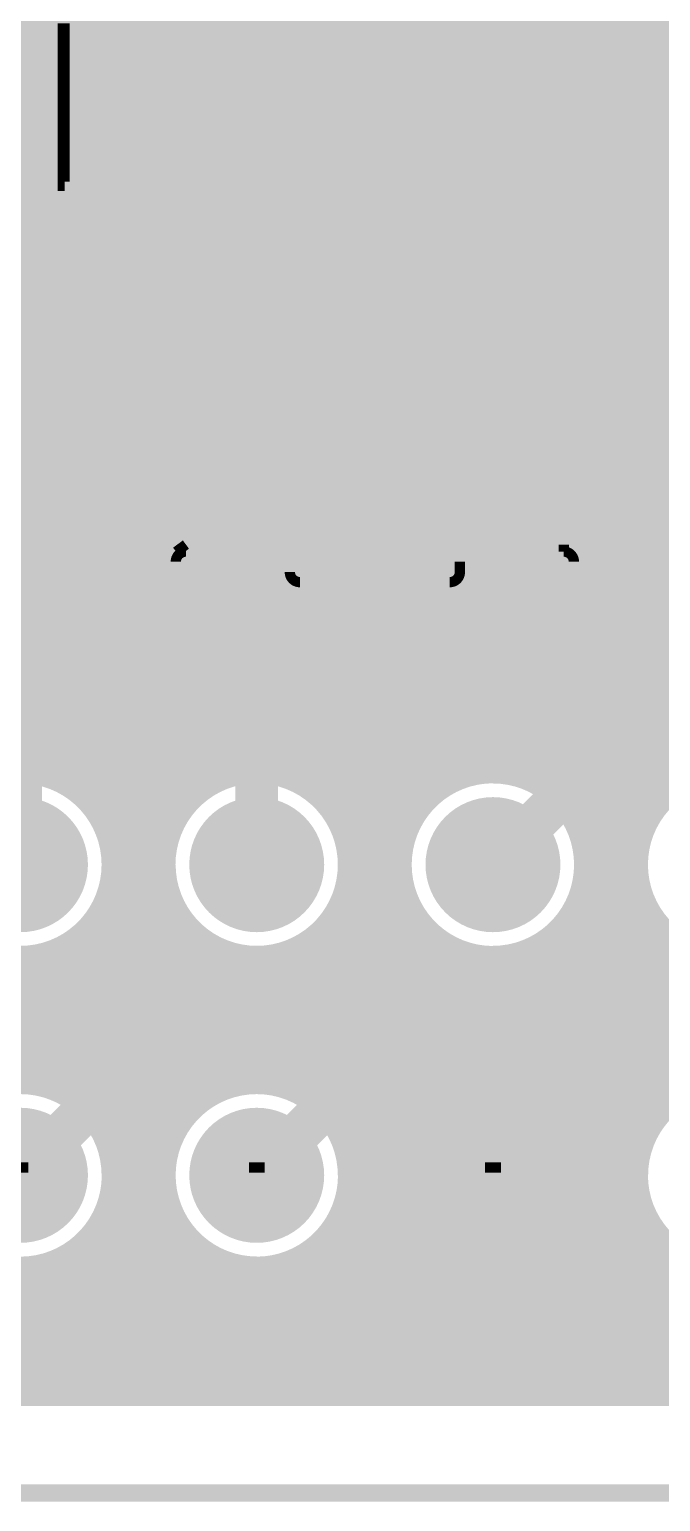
# Model space of a CAD drawing. Extents: x -5 to 208, y -5 to 206.
# Drawn here: x 170.14 to 179.49, y 119.87 to 141.66 of the extents above; entities that cross this region are included whole.
import ezdxf

# ---------------------------------------------------------------- set-up
doc = ezdxf.new("R2010")
doc.units = 0
doc.header["$MEASUREMENT"] = 0
doc.layers.get('0').update_dxf_attribs({"linetype": 'CONTINUOUS'})
for name, color, linetype in [('22-301-0_BOT', 7, 'CONTINUOUS'), ('22-301-0_DRD', 7, 'CONTINUOUS'), ('22-301-0_IN1', 1, 'CONTINUOUS'), ('22-301-0_IN2', 4, 'CONTINUOUS'), ('22-301-0_SMB', 3, 'CONTINUOUS'), ('22-301-0_SMT', 5, 'CONTINUOUS'), ('22-301-0_SST', 10, 'CONTINUOUS'), ('22-301-0_TOP', 14, 'CONTINUOUS'), ('THRUHOLE_TAP', 11, 'CONTINUOUS')]:
    doc.layers.add(name, color=color, linetype=linetype)

# ---------------------------------------------------------------- blocks, each defined once
blk = doc.blocks.new('ROUND_28')
at = {"const_width": 0.99949}
blk.add_lwpolyline([(-0.499744, 0, 1), (0.499744, 0, 1)], format="xyb", close=True, dxfattribs=at)
blk = doc.blocks.new('RECTANGLE_15')
blk.add_solid([(1.0795, 1.3716), (1.0795, -1.3716), (-1.0795, 1.3716), (-1.0795, -1.3716)])
blk = doc.blocks.new('RECTANGLE_61')
blk.add_solid([(0.3175, 0.4445), (0.3175, -0.4445), (-0.3175, 0.4445), (-0.3175, -0.4445)])
blk = doc.blocks.new('ROUND_80')
at = {"const_width": 0.54991}
blk.add_lwpolyline([(-0.274954, 0, 1), (0.274954, 0, 1)], format="xyb", close=True, dxfattribs=at)

msp = doc.modelspace()

# ---------------------------------------------------------------- linework, layer by layer
at = {"layer": '22-301-0_BOT', "const_width": 1.27}
msp.add_lwpolyline([(197.6628, 130.0988), (193.4972, 130.0988), (186.817, 136.779), (184.912, 136.779), (180.975, 136.779), (179.07, 136.779), (177.8762, 137.9728), (164.7952, 137.9728)], dxfattribs=at)
at = {"layer": '22-301-0_DRD', "const_width": 0.254}
for points in [[(170.64482, 129.9337), (169.37482, 129.9337)], [(170.64482, 129.9337), (169.37482, 128.6637)], [(170.64482, 128.6637), (169.37482, 129.9337)], [(170.64482, 128.6637), (170.64482, 129.9337)], [(172.87494, 129.9337), (172.87494, 128.6637)], [(174.14494, 129.9337), (172.87494, 129.9337)], [(174.14494, 129.9337), (172.87494, 128.6637)], [(174.14494, 128.6637), (172.87494, 129.9337)], [(174.14494, 128.6637), (174.14494, 129.9337)], [(176.37506, 129.9337), (176.37506, 128.6637)], [(177.64506, 129.9337), (176.37506, 129.9337)], [(177.64506, 129.9337), (176.37506, 128.6637)], [(177.64506, 128.6637), (176.37506, 129.9337)], [(177.64506, 128.6637), (177.64506, 129.9337)], [(169.37482, 128.6637), (170.64482, 128.6637)], [(172.87494, 128.6637), (174.14494, 128.6637)], [(176.37506, 128.6637), (177.64506, 128.6637)], [(170.64482, 125.3363), (169.37482, 125.3363)], [(170.64482, 125.3363), (169.37482, 124.0663)], [(170.64482, 124.0663), (169.37482, 125.3363)], [(170.64482, 124.0663), (170.64482, 125.3363)], [(172.87494, 125.3363), (172.87494, 124.0663)], [(174.14494, 125.3363), (172.87494, 125.3363)], [(174.14494, 125.3363), (172.87494, 124.0663)], [(174.14494, 124.0663), (172.87494, 125.3363)], [(174.14494, 124.0663), (174.14494, 125.3363)], [(176.37506, 125.3363), (176.37506, 124.0663)], [(177.64506, 125.3363), (176.37506, 125.3363)], [(177.64506, 125.3363), (176.37506, 124.0663)], [(177.64506, 124.0663), (176.37506, 125.3363)], [(177.64506, 124.0663), (177.64506, 125.3363)], [(169.37482, 124.0663), (170.64482, 124.0663)], [(172.87494, 124.0663), (174.14494, 124.0663)], [(176.37506, 124.0663), (177.64506, 124.0663)], [(98.99904, 119.99976), (205.00086, 119.99976)]]:
    msp.add_lwpolyline(points, dxfattribs=at)
at = {"layer": '22-301-0_IN1', "const_width": 0.254}
for points in [[(170.1546, 166.37), (170.1546, 130.6195)], [(170.3832, 166.37), (170.3832, 130.57378)], [(170.6118, 166.37), (170.6118, 130.48488)], [(170.8404, 166.37), (170.8404, 130.33756)], [(171.069, 166.37), (171.069, 130.10134)], [(171.2976, 166.37), (171.2976, 129.6289)], [(171.5262, 166.37), (171.5262, 121.412)], [(171.7548, 166.37), (171.7548, 121.412)], [(171.9834, 166.37), (171.9834, 121.412)], [(172.212, 166.37), (172.212, 129.58572)], [(172.4406, 166.37), (172.4406, 130.08864)], [(172.6692, 166.37), (172.6692, 130.32994)], [(172.8978, 166.37), (172.8978, 130.4798)], [(173.1264, 166.37), (173.1264, 130.57124)], [(173.355, 166.37), (173.355, 130.6195)], [(173.5836, 166.37), (173.5836, 130.62712)], [(173.8122, 166.37), (173.8122, 130.5941)], [(174.0408, 166.37), (174.0408, 130.5179)], [(174.2694, 166.37), (174.2694, 130.3909)], [(174.498, 166.37), (174.498, 130.1877)], [(174.7266, 166.37), (174.7266, 129.83464)], [(174.9552, 166.37), (174.9552, 121.412)], [(175.1838, 166.37), (175.1838, 121.412)], [(175.4124, 166.37), (175.4124, 121.412)], [(175.641, 166.37), (175.641, 121.412)], [(175.8696, 166.37), (175.8696, 129.9845)], [(176.0982, 166.37), (176.0982, 130.26644)], [(176.3268, 164.211), (176.3268, 130.43916)], [(176.5554, 164.211), (176.5554, 130.54838)], [(176.784, 164.211), (176.784, 130.60934)], [(177.0126, 164.211), (177.0126, 130.62712)], [(177.2412, 164.211), (177.2412, 130.6068)], [(177.4698, 164.211), (177.4698, 130.54584)], [(177.6984, 164.211), (177.6984, 130.43662)], [(177.927, 164.211), (177.927, 130.26136)], [(178.1556, 164.211), (178.1556, 129.9718)], [(178.3842, 164.211), (178.3842, 121.412)], [(178.6128, 164.211), (178.6128, 121.412)], [(178.8414, 164.211), (178.8414, 121.412)], [(179.07, 164.211), (179.07, 121.412)], [(179.2986, 164.211), (179.2986, 129.84734)], [(179.5272, 164.211), (179.5272, 130.19532)], [(202.25512, 141.7574), (91.47302, 141.7574)], [(201.88428, 141.5288), (91.83878, 141.5288)], [(201.7141, 141.3002), (91.9607, 141.3002)], [(201.62774, 141.0716), (91.99118, 141.0716)], [(201.5998, 140.843), (91.94292, 140.843)], [(201.62774, 140.6144), (91.79052, 140.6144)], [(201.7141, 140.3858), (80.645, 140.3858)], [(201.88428, 140.1572), (80.645, 140.1572)], [(202.25512, 139.9286), (80.645, 139.9286)], [(204.47, 139.7), (80.645, 139.7)], [(204.47, 139.4714), (96.29902, 139.4714)], [(204.47, 139.2428), (96.66478, 139.2428)], [(204.47, 139.0142), (96.7867, 139.0142)], [(204.47, 138.7856), (121.50852, 138.7856)], [(204.47, 138.557), (165.14318, 138.557)], [(204.47, 138.3284), (165.37432, 138.3284)], [(204.47, 138.0998), (165.46322, 138.0998)], [(204.47, 137.8712), (165.46576, 137.8712)], [(204.47, 137.6426), (165.38956, 137.6426)], [(180.73116, 137.414), (165.18128, 137.414)], [(180.4289, 137.1854), (111.29772, 137.1854)], [(180.31714, 136.9568), (109.26064, 136.9568)], [(180.29682, 136.7282), (150.99792, 136.7282)], [(180.35524, 136.4996), (151.13508, 136.4996)], [(180.52288, 136.271), (151.17572, 136.271)], [(204.47, 136.0424), (151.13508, 136.0424)], [(204.47, 135.8138), (150.99792, 135.8138)], [(204.47, 135.5852), (90.67292, 135.5852)], [(204.47, 135.3566), (90.81008, 135.3566)], [(204.47, 135.128), (90.85072, 135.128)], [(204.47, 134.8994), (90.81008, 134.8994)], [(204.47, 134.6708), (90.67292, 134.6708)], [(204.47, 134.4422), (80.645, 134.4422)], [(204.47, 134.2136), (80.645, 134.2136)], [(204.47, 133.985), (80.645, 133.985)], [(204.47, 133.7564), (80.645, 133.7564)], [(204.47, 133.5278), (80.645, 133.5278)], [(204.47, 133.2992), (80.645, 133.2992)], [(204.47, 133.0706), (80.645, 133.0706)], [(204.47, 132.842), (80.645, 132.842)], [(204.47, 132.6134), (80.645, 132.6134)], [(204.47, 132.3848), (80.645, 132.3848)], [(204.47, 132.1562), (80.645, 132.1562)], [(204.47, 131.9276), (80.645, 131.9276)], [(204.47, 131.699), (80.645, 131.699)], [(204.47, 131.4704), (80.645, 131.4704)], [(204.47, 131.2418), (80.645, 131.2418)], [(204.47, 131.0132), (80.645, 131.0132)], [(204.47, 130.7846), (80.645, 130.7846)], [(173.0756, 130.556), (170.44416, 130.556)], [(176.57572, 130.556), (173.94428, 130.556)], [(180.07584, 130.556), (177.44186, 130.556)], [(172.66666, 130.3274), (170.8531, 130.3274)], [(176.16678, 130.3274), (174.35322, 130.3274)], [(179.6669, 130.3274), (177.8508, 130.3274)], [(172.44822, 130.0988), (171.07154, 130.0988)], [(175.9458, 130.0988), (174.57166, 130.0988)], [(179.44592, 130.0988), (178.07178, 130.0988)], [(172.30852, 129.8702), (171.2087, 129.8702)], [(175.80864, 129.8702), (174.70882, 129.8702)], [(179.30876, 129.8702), (178.20894, 129.8702)], [(172.2247, 129.6416), (171.29506, 129.6416)], [(175.72482, 129.6416), (174.79518, 129.6416)], [(179.22494, 129.6416), (178.29276, 129.6416)], [(172.18406, 129.413), (171.33316, 129.413)], [(175.68418, 129.413), (174.83328, 129.413)], [(179.1843, 129.413), (178.3334, 129.413)], [(172.18406, 129.1844), (171.33316, 129.1844)], [(175.68418, 129.1844), (174.83328, 129.1844)], [(179.1843, 129.1844), (178.3334, 129.1844)], [(172.2247, 128.9558), (171.29252, 128.9558)], [(171.2976, 128.9685), (171.2976, 125.02896)], [(172.212, 129.01168), (172.212, 124.98578)], [(175.72482, 128.9558), (174.79264, 128.9558)], [(179.22494, 128.9558), (178.29276, 128.9558)], [(172.30852, 128.7272), (171.2087, 128.7272)], [(175.80864, 128.7272), (174.70882, 128.7272)], [(174.7266, 128.76276), (174.7266, 125.2347)], [(179.30876, 128.7272), (178.20894, 128.7272)], [(179.2986, 128.75006), (179.2986, 125.24994)], [(172.44822, 128.4986), (171.069, 128.4986)], [(171.069, 128.49606), (171.069, 125.50394)], [(172.4406, 128.50876), (172.4406, 125.4887)], [(175.94834, 128.4986), (174.56912, 128.4986)], [(175.8696, 128.61544), (175.8696, 121.412)], [(179.44846, 128.4986), (178.06924, 128.4986)], [(178.1556, 128.6256), (178.1556, 121.412)], [(170.8404, 128.26238), (170.8404, 125.73762)], [(172.6692, 128.27), (170.85056, 128.27)], [(172.6692, 128.27), (172.6692, 125.73)], [(174.2694, 128.20904), (174.2694, 125.79096)], [(176.16678, 128.27), (174.35068, 128.27)], [(174.498, 128.4097), (174.498, 125.5903)], [(176.0982, 128.33096), (176.0982, 121.412)], [(179.6669, 128.27), (177.8508, 128.27)], [(177.927, 128.33858), (177.927, 121.412)], [(179.5272, 128.40462), (179.5272, 125.59538)], [(170.3832, 128.02362), (170.3832, 125.97638)], [(173.08068, 128.0414), (170.43908, 128.0414)], [(170.6118, 128.11506), (170.6118, 125.88494)], [(172.8978, 128.12014), (172.8978, 125.87986)], [(173.1264, 128.02616), (173.1264, 125.97384)], [(173.8122, 128.00584), (173.8122, 125.99416)], [(176.5808, 128.0414), (173.9392, 128.0414)], [(174.0408, 128.0795), (174.0408, 125.91796)], [(176.3268, 128.15824), (176.3268, 121.412)], [(176.5554, 128.04902), (176.5554, 121.412)], [(176.784, 127.98806), (176.784, 121.412)], [(177.2412, 127.9906), (177.2412, 121.412)], [(180.08092, 128.0414), (177.43678, 128.0414)], [(177.4698, 128.05156), (177.4698, 121.412)], [(177.6984, 128.16332), (177.6984, 121.412)], [(203.53528, 127.8128), (80.645, 127.8128)], [(170.1546, 127.9779), (170.1546, 126.0221)], [(173.355, 127.9779), (173.355, 126.01956)], [(173.5836, 127.97282), (173.5836, 126.02718)], [(177.0126, 127.97028), (177.0126, 121.412)], [(203.30668, 127.5842), (80.645, 127.5842)], [(203.07808, 127.3556), (80.645, 127.3556)], [(202.84948, 127.127), (80.645, 127.127)], [(201.19594, 126.8984), (95.74276, 126.8984)], [(200.787, 126.6698), (96.1517, 126.6698)], [(193.9163, 126.4412), (96.42094, 126.4412)], [(193.9163, 126.2126), (96.61652, 126.2126)], [(173.1645, 125.984), (170.35526, 125.984)], [(180.1622, 125.984), (173.85538, 125.984)], [(172.69968, 125.7554), (170.81754, 125.7554)], [(179.69992, 125.7554), (174.31766, 125.7554)], [(172.46854, 125.5268), (171.05122, 125.5268)], [(179.46878, 125.5268), (174.55134, 125.5268)], [(172.32122, 125.2982), (171.196, 125.2982)], [(179.32146, 125.2982), (174.69612, 125.2982)], [(172.23232, 125.0696), (171.28744, 125.0696)], [(179.23256, 125.0696), (174.78756, 125.0696)], [(172.1866, 124.841), (171.33062, 124.841)], [(179.18684, 124.841), (174.83074, 124.841)], [(172.18406, 124.6124), (171.3357, 124.6124)], [(179.18176, 124.6124), (174.83582, 124.6124)], [(171.2976, 124.3711), (171.2976, 121.412)], [(172.21962, 124.3838), (171.30014, 124.3838)], [(172.212, 124.41428), (172.212, 121.412)], [(179.21732, 124.3838), (174.80026, 124.3838)], [(172.29836, 124.1552), (171.2214, 124.1552)], [(179.29606, 124.1552), (174.72152, 124.1552)], [(174.7266, 124.16536), (174.7266, 121.412)], [(179.2986, 124.15012), (179.2986, 121.412)], [(171.069, 123.89612), (171.069, 121.412)], [(172.4279, 123.9266), (171.08932, 123.9266)], [(172.4406, 123.91136), (172.4406, 121.412)], [(179.42814, 123.9266), (174.58944, 123.9266)], [(170.8404, 123.66244), (170.8404, 121.412)], [(172.63618, 123.698), (170.88358, 123.698)], [(172.6692, 123.67006), (172.6692, 121.412)], [(179.63642, 123.698), (174.3837, 123.698)], [(174.498, 123.80976), (174.498, 121.412)], [(179.5272, 123.80468), (179.5272, 121.412)], [(170.3832, 123.42368), (170.3832, 121.412)], [(173.00702, 123.4694), (170.5102, 123.4694)], [(170.6118, 123.51512), (170.6118, 121.412)], [(172.8978, 123.5202), (172.8978, 121.412)], [(173.1264, 123.42622), (173.1264, 121.412)], [(173.8122, 123.4059), (173.8122, 121.412)], [(180.00726, 123.4694), (174.01032, 123.4694)], [(174.0408, 123.4821), (174.0408, 121.412)], [(174.2694, 123.6091), (174.2694, 121.412)], [(200.85812, 123.2408), (165.58514, 123.2408)], [(170.1546, 123.37796), (170.1546, 121.412)], [(173.355, 123.3805), (173.355, 121.412)], [(173.5836, 123.37288), (173.5836, 121.412)], [(201.32294, 123.0122), (165.75024, 123.0122)], [(204.47, 122.7836), (165.84422, 122.7836)], [(204.47, 122.555), (165.8874, 122.555)], [(204.47, 122.3264), (165.87978, 122.3264)], [(204.47, 122.0978), (165.82644, 122.0978)], [(204.47, 121.8692), (165.71722, 121.8692)], [(204.47, 121.6406), (165.52672, 121.6406)], [(204.47, 121.412), (165.15334, 121.412)]]:
    msp.add_lwpolyline(points, dxfattribs=at)
for points in [[(171.33824, 129.2987, 0.4142136), (170.00982, 130.62712)], [(173.50994, 130.62966, 0.4142136), (172.17898, 129.2987)], [(174.83836, 129.2987, 0.4142136), (173.50994, 130.62712)], [(177.01006, 130.62966, 0.4142136), (175.6791, 129.2987)], [(178.33848, 129.2987, 0.4142136), (177.01006, 130.62712)], [(180.51018, 130.62966, 0.4142136), (179.17922, 129.2987)], [(170.00982, 127.97028, 0.4142136), (171.33824, 129.2987)], [(172.18152, 129.2987, 0.4142136), (173.50994, 127.97028)], [(173.50994, 127.97028, 0.4142136), (174.83836, 129.2987)], [(175.6791, 129.2987, 0.4142136), (177.01006, 127.96774)], [(177.01006, 127.97028, 0.4142136), (178.33848, 129.2987)], [(179.17922, 129.2987, 0.4142136), (180.51018, 127.96774)], [(171.33824, 124.7013, 0.4142136), (170.00982, 126.02972)], [(173.50994, 126.02972, 0.4142136), (172.18152, 124.7013)], [(174.83836, 124.7013, 0.4142136), (173.50994, 126.02972)], [(180.51018, 126.02972, 0.4142136), (179.18176, 124.7013)], [(170.00982, 123.37034, 0.4142136), (171.34078, 124.7013)], [(172.18152, 124.7013, 0.4142136), (173.50994, 123.37288)], [(173.50994, 123.37034, 0.4142136), (174.8409, 124.7013)], [(179.17922, 124.7013, 0.4142136), (180.51018, 123.37034)]]:
    msp.add_lwpolyline(points, format="xyb", dxfattribs=at)
at = {"layer": '22-301-0_IN2', "const_width": 0.254}
for points in [[(170.1546, 166.497), (170.1546, 130.6195)], [(170.3832, 166.497), (170.3832, 130.57378)], [(170.6118, 166.497), (170.6118, 130.48488)], [(170.8404, 166.497), (170.8404, 130.33756)], [(171.069, 166.497), (171.069, 130.10134)], [(171.2976, 166.497), (171.2976, 129.6289)], [(171.5262, 166.497), (171.5262, 121.539)], [(171.7548, 166.497), (171.7548, 121.539)], [(171.9834, 166.497), (171.9834, 121.539)], [(172.212, 166.497), (172.212, 129.58572)], [(172.4406, 166.497), (172.4406, 130.08864)], [(172.6692, 166.497), (172.6692, 130.32994)], [(172.8978, 166.497), (172.8978, 130.4798)], [(173.1264, 166.497), (173.1264, 130.57124)], [(173.355, 166.497), (173.355, 130.6195)], [(173.5836, 166.497), (173.5836, 130.62712)], [(173.8122, 166.497), (173.8122, 130.5941)], [(174.0408, 166.497), (174.0408, 130.5179)], [(174.2694, 166.497), (174.2694, 130.3909)], [(174.498, 166.497), (174.498, 130.1877)], [(174.7266, 166.497), (174.7266, 129.83464)], [(174.9552, 166.497), (174.9552, 121.539)], [(175.1838, 166.497), (175.1838, 121.539)], [(175.4124, 166.497), (175.4124, 121.539)], [(175.641, 166.497), (175.641, 121.539)], [(175.8696, 166.497), (175.8696, 129.9845)], [(176.0982, 166.497), (176.0982, 130.26644)], [(176.3268, 164.338), (176.3268, 130.43916)], [(176.5554, 164.338), (176.5554, 130.54838)], [(176.784, 164.338), (176.784, 130.60934)], [(177.0126, 164.338), (177.0126, 130.62712)], [(177.2412, 164.338), (177.2412, 130.6068)], [(177.4698, 164.338), (177.4698, 130.54584)], [(177.6984, 164.338), (177.6984, 130.43662)], [(177.927, 164.338), (177.927, 130.26136)], [(178.1556, 164.338), (178.1556, 129.9718)], [(178.3842, 164.338), (178.3842, 121.539)], [(178.6128, 164.338), (178.6128, 121.539)], [(178.8414, 164.338), (178.8414, 121.539)], [(179.07, 164.338), (179.07, 121.539)], [(179.2986, 164.338), (179.2986, 129.84734)], [(179.5272, 164.338), (179.5272, 130.19532)], [(204.47, 141.5796), (91.79052, 141.5796)], [(202.11288, 141.351), (91.94292, 141.351)], [(201.94524, 141.1224), (91.99118, 141.1224)], [(201.88682, 140.8938), (91.9607, 140.8938)], [(201.90714, 140.6652), (91.83878, 140.6652)], [(202.0189, 140.4366), (91.47302, 140.4366)], [(202.32116, 140.208), (119.75846, 140.208)], [(204.47, 139.9794), (119.99976, 139.9794)], [(204.47, 139.7508), (120.22836, 139.7508)], [(204.47, 139.5222), (120.45696, 139.5222)], [(204.47, 139.2936), (120.68556, 139.2936)], [(204.47, 139.065), (120.91416, 139.065)], [(204.47, 138.8364), (121.45264, 138.8364)], [(204.47, 138.6078), (165.0365, 138.6078)], [(204.47, 138.3792), (165.33876, 138.3792)], [(204.47, 138.1506), (165.45052, 138.1506)], [(204.47, 137.922), (165.47338, 137.922)], [(204.47, 137.6934), (165.41496, 137.6934)], [(204.47, 137.4648), (165.24732, 137.4648)], [(180.47208, 137.2362), (111.38408, 137.2362)], [(180.33492, 137.0076), (109.26318, 137.0076)], [(180.29428, 136.779), (150.94712, 136.779)], [(180.33492, 136.5504), (151.11476, 136.5504)], [(180.47208, 136.3218), (151.17318, 136.3218)], [(204.47, 136.0932), (151.15032, 136.0932)], [(204.47, 135.8646), (151.03856, 135.8646)], [(204.47, 135.636), (150.7363, 135.636)], [(204.47, 135.4074), (90.78976, 135.4074)], [(204.47, 135.1788), (90.84818, 135.1788)], [(204.47, 134.9502), (90.82532, 134.9502)], [(204.47, 134.7216), (90.71356, 134.7216)], [(204.47, 134.493), (90.4113, 134.493)], [(204.47, 134.2644), (80.8482, 134.2644)], [(204.47, 134.0358), (80.8482, 134.0358)], [(204.47, 133.8072), (80.8482, 133.8072)], [(204.47, 133.5786), (80.8482, 133.5786)], [(204.47, 133.35), (80.8482, 133.35)], [(204.47, 133.1214), (80.8482, 133.1214)], [(204.47, 132.8928), (80.8482, 132.8928)], [(204.47, 132.6642), (80.8482, 132.6642)], [(204.47, 132.4356), (80.8482, 132.4356)], [(204.47, 132.207), (80.8482, 132.207)], [(204.47, 131.9784), (80.8482, 131.9784)], [(204.47, 131.7498), (80.8482, 131.7498)], [(204.47, 131.5212), (80.8482, 131.5212)], [(204.47, 131.2926), (80.8482, 131.2926)], [(204.47, 131.064), (80.8482, 131.064)], [(204.47, 130.8354), (80.8482, 130.8354)], [(173.26864, 130.6068), (170.25112, 130.6068)], [(176.76876, 130.6068), (173.75124, 130.6068)], [(180.26888, 130.6068), (177.24882, 130.6068)], [(172.7327, 130.3782), (170.78706, 130.3782)], [(176.23282, 130.3782), (174.28718, 130.3782)], [(179.73294, 130.3782), (177.78476, 130.3782)], [(172.48632, 130.1496), (171.0309, 130.1496)], [(175.98644, 130.1496), (174.53102, 130.1496)], [(179.48656, 130.1496), (178.03114, 130.1496)], [(172.33392, 129.921), (171.1833, 129.921)], [(175.83404, 129.921), (174.68342, 129.921)], [(179.33416, 129.921), (178.18354, 129.921)], [(172.23994, 129.6924), (171.27982, 129.6924)], [(175.74006, 129.6924), (174.77994, 129.6924)], [(179.24018, 129.6924), (178.27752, 129.6924)], [(172.19168, 129.4638), (171.32808, 129.4638)], [(175.68926, 129.4638), (174.8282, 129.4638)], [(179.18938, 129.4638), (178.32832, 129.4638)], [(172.18152, 129.2352), (171.33824, 129.2352)], [(175.68164, 129.2352), (174.83836, 129.2352)], [(179.18176, 129.2352), (178.33594, 129.2352)], [(171.2976, 128.9685), (171.2976, 125.02896)], [(172.212, 129.0066), (171.30522, 129.0066)], [(172.212, 129.01168), (172.212, 124.98578)], [(175.71212, 129.0066), (174.80534, 129.0066)], [(179.21224, 129.0066), (178.30546, 129.0066)], [(172.28566, 128.778), (171.23156, 128.778)], [(174.7266, 128.76276), (174.7266, 125.2347)], [(175.78578, 128.778), (174.73168, 128.778)], [(179.2859, 128.778), (178.2318, 128.778)], [(179.2986, 128.75006), (179.2986, 125.24994)], [(171.069, 128.49606), (171.069, 125.50394)], [(172.41266, 128.5494), (171.1071, 128.5494)], [(172.4406, 128.50876), (172.4406, 125.4887)], [(175.91024, 128.5494), (174.60722, 128.5494)], [(175.8696, 128.61544), (175.8696, 121.539)], [(179.41036, 128.5494), (178.10734, 128.5494)], [(178.1556, 128.6256), (178.1556, 121.539)], [(170.8404, 128.26238), (170.8404, 125.73762)], [(172.61078, 128.3208), (170.90898, 128.3208)], [(172.6692, 128.27), (172.6692, 125.73)], [(174.2694, 128.20904), (174.2694, 125.79096)], [(176.10836, 128.3208), (174.4091, 128.3208)], [(174.498, 128.4097), (174.498, 125.5903)], [(176.0982, 128.33096), (176.0982, 121.539)], [(179.60848, 128.3208), (177.90922, 128.3208)], [(177.927, 128.33858), (177.927, 121.539)], [(179.5272, 128.40462), (179.5272, 125.59538)], [(170.3832, 128.02362), (170.3832, 125.97638)], [(172.95368, 128.0922), (170.56608, 128.0922)], [(170.6118, 128.11506), (170.6118, 125.88494)], [(172.8978, 128.12014), (172.8978, 125.87986)], [(173.1264, 128.02616), (173.1264, 125.97384)], [(173.8122, 128.00584), (173.8122, 125.99416)], [(174.0408, 128.0795), (174.0408, 125.91796)], [(176.4538, 128.0922), (174.0662, 128.0922)], [(176.3268, 128.15824), (176.3268, 121.539)], [(176.5554, 128.04902), (176.5554, 121.539)], [(176.784, 127.98806), (176.784, 121.539)], [(177.2412, 127.9906), (177.2412, 121.539)], [(177.4698, 128.05156), (177.4698, 121.539)], [(179.95392, 128.0922), (177.56378, 128.0922)], [(177.6984, 128.16332), (177.6984, 121.539)], [(204.47, 127.8636), (80.8482, 127.8636)], [(170.1546, 127.9779), (170.1546, 126.0221)], [(173.355, 127.9779), (173.355, 126.01956)], [(173.5836, 127.97282), (173.5836, 126.02718)], [(177.0126, 127.97028), (177.0126, 121.539)], [(204.47, 127.635), (80.8482, 127.635)], [(204.47, 127.4064), (80.8482, 127.4064)], [(204.47, 127.1778), (80.8482, 127.1778)], [(201.32802, 126.9492), (95.61068, 126.9492)], [(200.86066, 126.7206), (96.07804, 126.7206)], [(200.5711, 126.492), (96.3676, 126.492)], [(200.36282, 126.2634), (96.57588, 126.2634)], [(200.20534, 126.0348), (96.73336, 126.0348)], [(172.7708, 125.8062), (170.74642, 125.8062)], [(179.77104, 125.8062), (174.24654, 125.8062)], [(172.51172, 125.5776), (171.00804, 125.5776)], [(179.50942, 125.5776), (174.50816, 125.5776)], [(172.34916, 125.349), (171.1706, 125.349)], [(179.3494, 125.349), (174.67072, 125.349)], [(172.24756, 125.1204), (171.26966, 125.1204)], [(179.2478, 125.1204), (174.76978, 125.1204)], [(172.19422, 124.8918), (171.32554, 124.8918)], [(179.19446, 124.8918), (174.82566, 124.8918)], [(172.18152, 124.6632), (171.33824, 124.6632)], [(179.17922, 124.6632), (174.83836, 124.6632)], [(171.2976, 124.3711), (171.2976, 121.539)], [(172.20692, 124.4346), (171.31284, 124.4346)], [(172.212, 124.41428), (172.212, 121.539)], [(179.20716, 124.4346), (174.81296, 124.4346)], [(172.2755, 124.206), (171.24426, 124.206)], [(174.7266, 124.16536), (174.7266, 121.539)], [(179.27574, 124.206), (174.74438, 124.206)], [(179.2986, 124.15012), (179.2986, 121.539)], [(171.069, 123.89612), (171.069, 121.539)], [(172.39488, 123.9774), (171.12488, 123.9774)], [(172.4406, 123.91136), (172.4406, 121.539)], [(179.39258, 123.9774), (174.625, 123.9774)], [(170.8404, 123.66244), (170.8404, 121.539)], [(172.5803, 123.7488), (170.93692, 123.7488)], [(172.6692, 123.67006), (172.6692, 121.539)], [(179.58054, 123.7488), (174.43704, 123.7488)], [(174.498, 123.80976), (174.498, 121.539)], [(179.5272, 123.80468), (179.5272, 121.539)], [(170.3832, 123.42368), (170.3832, 121.539)], [(170.6118, 123.51512), (170.6118, 121.539)], [(172.8978, 123.5202), (170.62196, 123.5202)], [(172.8978, 123.5202), (172.8978, 121.539)], [(173.1264, 123.42622), (173.1264, 121.539)], [(173.8122, 123.4059), (173.8122, 121.539)], [(174.0408, 123.4821), (174.0408, 121.539)], [(179.89804, 123.5202), (174.12208, 123.5202)], [(174.2694, 123.6091), (174.2694, 121.539)], [(193.74612, 123.2916), (165.53434, 123.2916)], [(170.1546, 123.37796), (170.1546, 121.539)], [(173.355, 123.3805), (173.355, 121.539)], [(173.5836, 123.37288), (173.5836, 121.539)], [(193.74612, 123.063), (165.7223, 123.063)], [(193.74612, 122.8344), (165.82898, 122.8344)], [(204.47, 122.6058), (165.88232, 122.6058)], [(204.47, 122.3772), (165.88486, 122.3772)], [(204.47, 122.1486), (165.84168, 122.1486)], [(204.47, 121.92), (165.74516, 121.92)], [(204.47, 121.6914), (165.57752, 121.6914)], [(204.47, 121.539), (165.39972, 121.539)]]:
    msp.add_lwpolyline(points, dxfattribs=at)
for points in [[(171.33824, 129.2987, 0.4142136), (170.00982, 130.62712)], [(173.50994, 130.62966, 0.4142136), (172.17898, 129.2987)], [(174.83836, 129.2987, 0.4142136), (173.50994, 130.62712)], [(177.01006, 130.62966, 0.4142136), (175.6791, 129.2987)], [(178.33848, 129.2987, 0.4142136), (177.01006, 130.62712)], [(180.51018, 130.62966, 0.4142136), (179.17922, 129.2987)], [(170.00982, 127.97028, 0.4142136), (171.33824, 129.2987)], [(172.18152, 129.2987, 0.4142136), (173.50994, 127.97028)], [(173.50994, 127.97028, 0.4142136), (174.83836, 129.2987)], [(175.6791, 129.2987, 0.4142136), (177.01006, 127.96774)], [(177.01006, 127.97028, 0.4142136), (178.33848, 129.2987)], [(179.17922, 129.2987, 0.4142136), (180.51018, 127.96774)], [(171.33824, 124.7013, 0.4142136), (170.00982, 126.02972)], [(173.50994, 126.02972, 0.4142136), (172.18152, 124.7013)], [(174.83836, 124.7013, 0.4142136), (173.50994, 126.02972)], [(180.51018, 126.02972, 0.4142136), (179.18176, 124.7013)], [(170.00982, 123.37034, 0.4142136), (171.34078, 124.7013)], [(172.18152, 124.7013, 0.4142136), (173.50994, 123.37288)], [(173.50994, 123.37034, 0.4142136), (174.8409, 124.7013)], [(179.17922, 124.7013, 0.4142136), (180.51018, 123.37034)]]:
    msp.add_lwpolyline(points, format="xyb", dxfattribs=at)
at = {"layer": '22-301-0_SST', "const_width": 0.1524}
for points in [[(178.97856, 143.16456), (178.97602, 138.811), (178.97602, 137.1727), (182.97398, 137.1727), (182.9816, 144.2974), (182.5244, 144.7546), (179.324, 144.7546), (178.9684, 144.3228), (178.97856, 143.16456)], [(169.19956, 142.96644), (164.846, 142.96898), (163.2077, 142.96898), (163.2077, 138.97102), (170.3324, 138.9634), (170.7896, 139.4206), (170.7896, 142.621), (170.3578, 142.9766), (169.19956, 142.96644)], [(170.4848, 142.875), (170.5864, 142.7734), (170.561, 142.748), (170.561, 139.2428)], [(170.5864, 142.748), (170.5864, 139.2682)], [(170.72356, 142.6337), (170.72356, 139.40536)], [(170.7388, 142.621), (170.7388, 139.4206)], [(172.3644, 141.67358), (172.02404, 141.67358), (171.3484, 141.91234), (172.02404, 142.14856), (172.3644, 142.14856)], [(170.7388, 141.67612), (170.561, 141.67612)], [(170.7388, 141.53896), (170.561, 141.53896)], [(170.7388, 141.4018), (170.561, 141.4018)], [(170.7388, 141.26464), (170.561, 141.26464)], [(170.7388, 141.12748), (170.561, 141.12748)], [(172.19422, 140.83538), (172.3644, 140.89634), (172.3644, 141.25194), (172.19422, 141.31036), (172.02404, 141.31036), (171.8564, 141.25194), (171.8564, 140.89634), (171.68622, 140.83538), (171.51604, 140.83538), (171.3484, 140.89634), (171.3484, 141.25194), (171.51604, 141.31036)], [(170.7388, 140.99032), (170.561, 140.99032)], [(170.7388, 140.85316), (170.561, 140.85316)], [(170.7388, 140.716), (170.561, 140.716)], [(170.7388, 140.57884), (170.561, 140.57884)], [(171.51604, 140.47216), (171.3484, 140.41374), (171.3484, 140.05814), (171.51604, 139.99718), (171.8564, 139.99718), (172.02404, 140.11656), (172.02404, 140.47216), (172.3644, 140.47216), (172.3644, 139.99718)], [(170.7388, 140.44168), (170.561, 140.44168)], [(170.7388, 140.30452), (170.561, 140.30452)], [(170.7388, 140.16736), (170.561, 140.16736)], [(170.7388, 140.0302), (170.561, 140.0302)], [(170.7388, 139.89304), (170.561, 139.89304)], [(170.7388, 139.75588), (170.561, 139.75588)], [(170.7388, 139.61872), (170.561, 139.61872)], [(171.51604, 139.63396), (171.3484, 139.51458), (171.3484, 139.27836), (171.51604, 139.15898), (171.68622, 139.15898), (172.02404, 139.39774), (172.3644, 139.15898), (172.3644, 139.63396)], [(170.7388, 139.48156), (170.561, 139.48156)], [(170.7388, 139.4206), (170.561, 139.2428)], [(170.6626, 139.3444), (170.561, 139.3444)], [(178.40452, 134.9883), (172.11548, 134.9883)], [(172.13834, 134.9883), (178.42738, 134.9883)], [(175.42002, 130.88874), (175.09998, 130.88874), (172.46092, 130.88874), (172.31106, 130.88874), (172.31106, 131.8006), (172.31106, 131.93014), (172.31106, 132.21716), (172.31106, 133.88594), (172.31614, 133.92912), (171.3611, 133.92912), (171.3611, 134.23646)], [(171.38396, 131.93014), (171.38396, 132.21716), (171.38396, 133.92912), (171.38396, 134.23646)], [(179.1589, 131.93014), (179.1589, 132.21716), (179.1589, 133.92912), (179.1589, 134.23646)], [(171.3611, 131.93014), (171.3611, 132.21716), (171.3611, 133.92912)], [(172.46092, 134.0358), (172.31614, 133.92912)], [(178.20894, 130.88874), (178.6001, 130.88874), (178.6001, 127.70866), (175.42002, 127.70866), (175.42002, 130.88874), (178.05908, 130.88874), (178.20894, 130.88874), (178.20894, 131.8006), (178.20894, 131.93014), (178.20894, 132.21716), (178.20894, 133.88594), (178.20386, 133.92912), (178.05908, 134.0358), (172.46092, 134.0358), (172.46092, 133.93166)], [(174.00016, 133.6294), (174.00016, 133.7818), (174.00016, 133.93166), (174.00016, 134.01548), (176.51984, 134.01548), (176.51984, 133.93166), (176.51984, 133.7818)], [(178.05908, 134.0358), (178.05908, 133.93166)], [(179.1589, 133.92912), (178.20386, 133.92912)], [(176.51984, 133.7818), (176.51984, 133.6294)], [(176.36998, 133.47954), (174.15002, 133.47954)], [(172.31106, 131.93014), (171.3611, 131.93014), (171.3611, 131.8006), (171.3611, 131.72948), (163.50996, 131.72948), (162.5092, 131.72948), (160.909, 131.72948)], [(189.60846, 131.72948), (179.1589, 131.72948), (179.1589, 131.8006), (179.1589, 131.93014), (178.20894, 131.93014)], [(168.41978, 130.88874), (168.41978, 127.70866), (171.59986, 127.70866), (171.59986, 130.88874), (168.41978, 130.88874)], [(172.31106, 130.88874), (171.9199, 130.88874), (171.9199, 127.70866), (175.09998, 127.70866), (175.09998, 130.88874)], [(178.92014, 130.88874), (178.92014, 127.70866), (182.10022, 127.70866), (182.10022, 130.88874), (178.92014, 130.88874)], [(170.12666, 129.41808), (169.89298, 129.41808), (169.69232, 129.6162), (169.69232, 128.9812), (170.32732, 128.9812), (170.12666, 129.18186), (170.12666, 129.41808), (170.32732, 129.6162), (170.32732, 128.9812)], [(170.32732, 129.6162), (169.69232, 129.6162)], [(173.62678, 129.41808), (173.3931, 129.41808), (173.19244, 129.6162), (173.19244, 128.9812), (173.82744, 128.9812), (173.62678, 129.18186), (173.62678, 129.41808), (173.82744, 129.6162), (173.82744, 128.9812)], [(173.82744, 129.6162), (173.19244, 129.6162)], [(177.1269, 129.41808), (176.89068, 129.41808), (176.69256, 129.6162), (176.69256, 128.9812), (177.32756, 128.9812), (177.1269, 129.18186), (177.1269, 129.41808), (177.32756, 129.6162), (177.32756, 128.9812)], [(177.32756, 129.6162), (176.69256, 129.6162)], [(170.12666, 129.18186), (169.89298, 129.18186), (169.89298, 129.41808)], [(173.62678, 129.18186), (173.3931, 129.18186), (173.3931, 129.41808)], [(177.1269, 129.18186), (176.89068, 129.18186), (176.89068, 129.41808)], [(173.19244, 128.9812), (173.3931, 129.18186)], [(176.69256, 128.9812), (176.89068, 129.18186)], [(168.41978, 126.29134), (168.41978, 123.11126), (171.59986, 123.11126), (171.59986, 126.29134), (168.41978, 126.29134)], [(171.9199, 126.29134), (171.9199, 123.11126), (175.09998, 123.11126), (175.09998, 126.29134), (171.9199, 126.29134)], [(175.42002, 126.29134), (175.42002, 123.11126), (178.6001, 123.11126), (178.6001, 126.29134), (175.42002, 126.29134)], [(178.92014, 126.29134), (178.92014, 123.11126), (182.10022, 123.11126), (182.10022, 126.29134), (178.92014, 126.29134)], [(169.69232, 125.0188), (169.89298, 124.81814), (169.89298, 124.58192), (169.69232, 124.3838), (169.69232, 125.0188), (170.32732, 125.0188), (170.12666, 124.81814), (170.12666, 124.58192), (169.89298, 124.58192)], [(170.12666, 124.58192), (170.32732, 124.3838), (170.32732, 125.0188)], [(173.19244, 125.0188), (173.3931, 124.81814), (173.3931, 124.58192), (173.19244, 124.3838), (173.19244, 125.0188), (173.82744, 125.0188), (173.62678, 124.81814), (173.62678, 124.58192), (173.3931, 124.58192)], [(173.62678, 124.58192), (173.82744, 124.3838), (173.82744, 125.0188)], [(176.69256, 125.0188), (176.89068, 124.81814), (176.89068, 124.58192), (176.69256, 124.3838), (176.69256, 125.0188), (177.32756, 125.0188), (177.1269, 124.81814), (177.1269, 124.58192), (176.89068, 124.58192)], [(177.1269, 124.58192), (177.32756, 124.3838), (177.32756, 125.0188)], [(169.89298, 124.81814), (170.12666, 124.81814)], [(173.3931, 124.81814), (173.62678, 124.81814)], [(176.89068, 124.81814), (177.1269, 124.81814)], [(170.32732, 124.3838), (169.69232, 124.3838)], [(173.82744, 124.3838), (173.19244, 124.3838)], [(177.32756, 124.3838), (176.69256, 124.3838)], [(160.909, 121.7295), (189.60846, 121.7295)]]:
    msp.add_lwpolyline(points, dxfattribs=at)
for points in [[(172.13834, 134.9883, 0.4142136), (171.3865, 134.23646)], [(179.1589, 134.23646, 0.4142136), (178.40452, 134.99084)], [(172.46092, 133.93166, 0.4142136), (172.31106, 133.7818)], [(178.20894, 133.7818, 0.4142136), (178.05908, 133.93166)], [(174.00016, 133.6294, 0.4142136), (174.15002, 133.47954)], [(176.36998, 133.47954, 0.4142136), (176.51984, 133.6294)]]:
    msp.add_lwpolyline(points, format="xyb", dxfattribs=at)
at = {"layer": '22-301-0_TOP', "const_width": 0.635}
for points in [[(174.625, 161.03092), (174.625, 159.766), (175.641, 158.75), (175.641, 139.446), (168.275, 132.08), (168.275, 126.46406), (166.5097, 124.7013)], [(172.085, 161.03092), (172.085, 160.782), (174.752, 158.115), (174.752, 139.827), (166.5097, 131.5847), (166.5097, 129.2987)], [(177.165, 161.03092), (177.165, 159.385), (176.53, 158.75), (176.53, 139.065), (170.00982, 132.54482), (170.00982, 129.2987)], [(179.705, 161.03092), (179.705, 160.655), (177.419, 158.369), (177.419, 138.684), (171.831, 133.096), (171.831, 126.51994), (170.00982, 124.7013)], [(169.545, 158.48076), (170.19524, 158.48076), (173.863, 154.813), (173.863, 140.208), (164.719, 131.064), (164.719, 126.40818), (163.00958, 124.7013)], [(163.00958, 129.2987), (163.00958, 130.62458), (172.974, 140.589), (172.974, 153.162), (170.688, 155.448), (168.275, 155.448), (167.005, 156.718), (167.005, 156.7688)], [(191.77, 147.0152), (188.722, 143.9672), (188.722, 138.303), (184.912, 134.493), (179.578, 134.493), (178.435, 133.35)], [(173.50994, 124.7013), (175.26, 126.44882), (175.26, 132.715), (178.054, 135.509), (182.118, 135.509), (183.134, 136.525), (183.134, 140.8938), (185.42, 143.1798)], [(180.975, 143.1798), (180.975, 142.24), (178.308, 139.573), (178.308, 138.303), (173.50994, 133.50494), (173.50994, 129.2987)], [(178.435, 132.5372), (178.435, 132.9182)], [(178.435, 132.08), (178.435, 130.72364), (177.01006, 129.2987)]]:
    msp.add_lwpolyline(points, dxfattribs=at)

# ---------------------------------------------------------------- block references
at = {"layer": '22-301-0_BOT'}
for p in [(170.00982, 129.2987), (173.50994, 129.2987), (177.01006, 129.2987), (170.00982, 124.7013), (173.50994, 124.7013), (177.01006, 124.7013)]:
    msp.add_blockref('ROUND_28', p, dxfattribs=at)
at = {"layer": '22-301-0_IN1'}
for p in [(170.00982, 129.2987), (173.50994, 129.2987), (177.01006, 129.2987), (170.00982, 124.7013), (173.50994, 124.7013), (177.01006, 124.7013)]:
    msp.add_blockref('ROUND_28', p, dxfattribs=at)
at = {"layer": '22-301-0_IN2'}
for p in [(170.00982, 129.2987), (173.50994, 129.2987), (177.01006, 129.2987), (170.00982, 124.7013), (173.50994, 124.7013), (177.01006, 124.7013)]:
    msp.add_blockref('ROUND_28', p, dxfattribs=at)
at = {"layer": '22-301-0_SMB'}
for p in [(170.00982, 129.2987), (173.50994, 129.2987), (177.01006, 129.2987), (170.00982, 124.7013), (173.50994, 124.7013), (177.01006, 124.7013)]:
    msp.add_blockref('ROUND_28', p, dxfattribs=at)
at = {"layer": '22-301-0_SMT'}
for name, p in [('RECTANGLE_15', (169.2148, 140.97)), ('ROUND_28', (170.00982, 129.2987)), ('ROUND_28', (173.50994, 129.2987)), ('ROUND_28', (177.01006, 129.2987)), ('ROUND_28', (170.00982, 124.7013)), ('ROUND_28', (173.50994, 124.7013)), ('ROUND_28', (177.01006, 124.7013))]:
    msp.add_blockref(name, p, dxfattribs=at)
at = {"layer": '22-301-0_TOP'}
for name, p in [('RECTANGLE_15', (169.2148, 140.97)), ('RECTANGLE_61', (178.435, 133.35)), ('RECTANGLE_61', (178.435, 132.08)), ('ROUND_28', (170.00982, 129.2987)), ('ROUND_28', (173.50994, 129.2987)), ('ROUND_28', (177.01006, 129.2987)), ('ROUND_28', (170.00982, 124.7013)), ('ROUND_28', (173.50994, 124.7013)), ('ROUND_28', (177.01006, 124.7013))]:
    msp.add_blockref(name, p, dxfattribs=at)
at = {"layer": 'THRUHOLE_TAP'}
for p in [(170.00982, 129.2987), (173.50994, 129.2987), (177.01006, 129.2987), (170.00982, 124.7013), (173.50994, 124.7013), (177.01006, 124.7013)]:
    msp.add_blockref('ROUND_80', p, dxfattribs=at)

doc.saveas('drawing.dxf')
